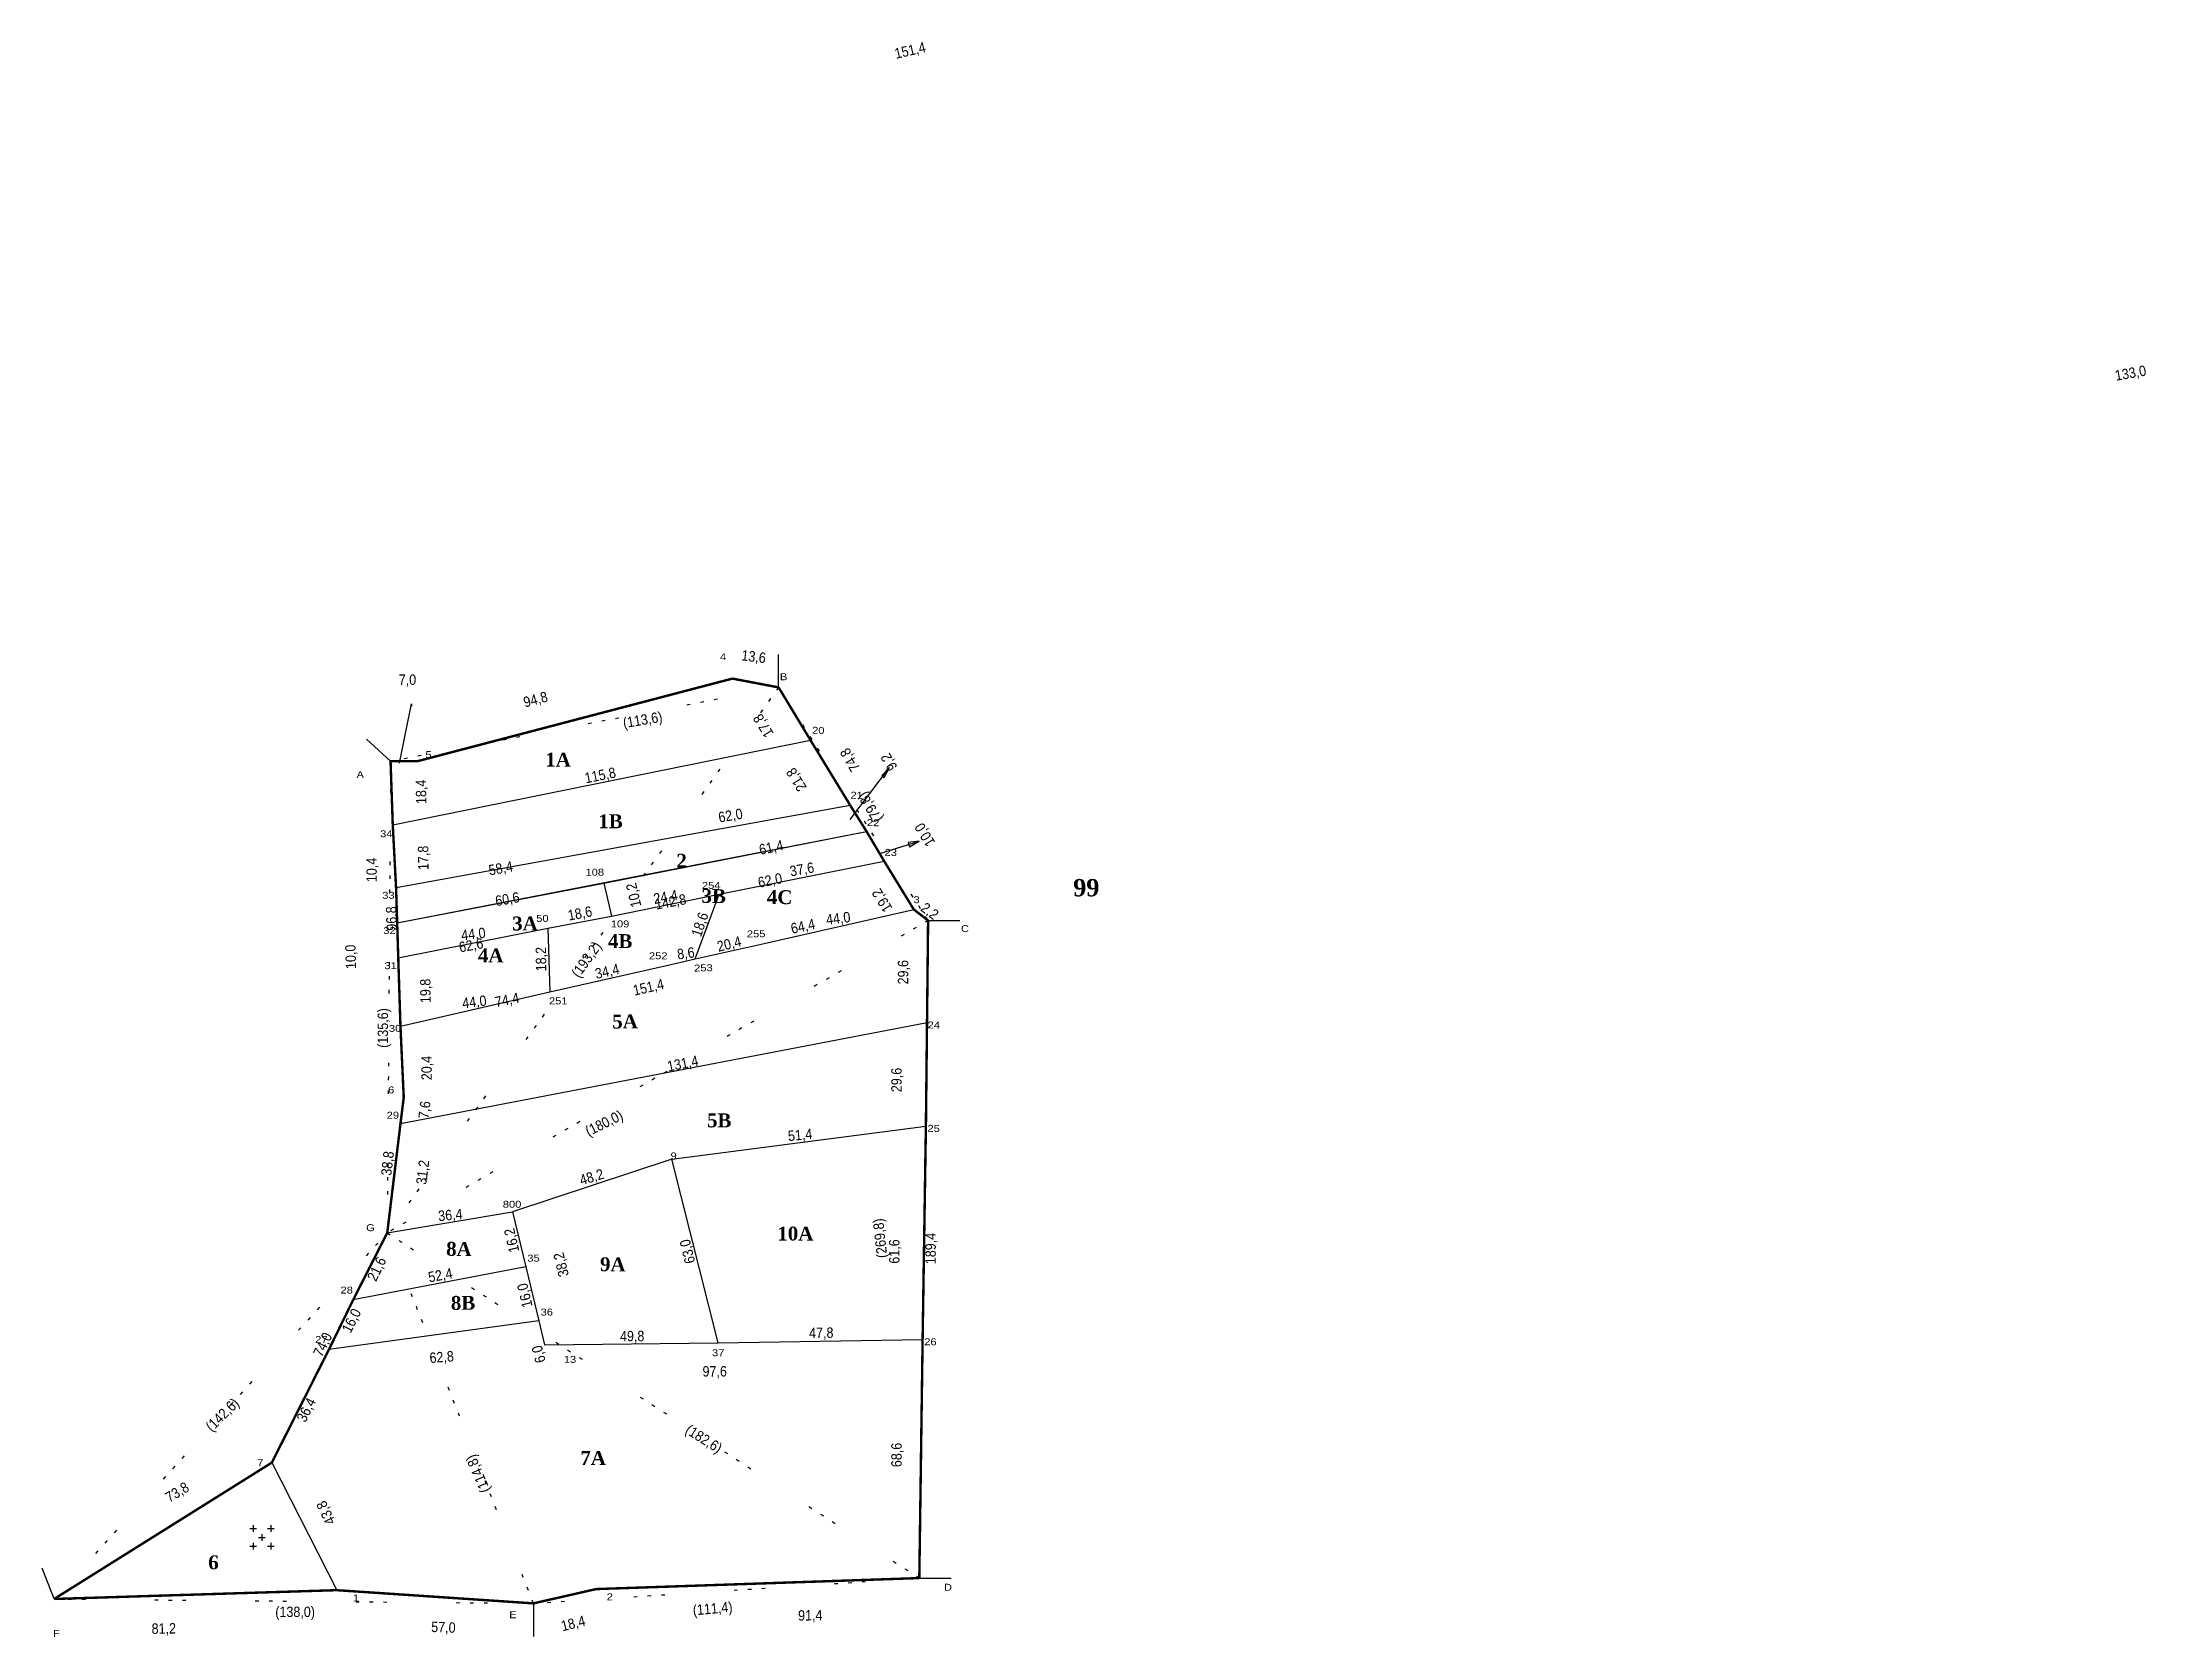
# Model space of a CAD drawing. Header units: metres. Extents: x 173 to 780, y 391 to 851.
import ezdxf
from ezdxf.enums import TextEntityAlignment as Align

# ---------------------------------------------------------------- set-up
doc = ezdxf.new("R2010")
doc.units = ezdxf.units.M
doc.linetypes.add('CHAINLINE', pattern=[29, -10, 1, -3, 1, -3, 1, -10])
for name, color, linetype in [('BLUE_STROKES', 5, 'Continuous'), ('BOUNDARY_DIMENSIONS', 220, 'Continuous'), ('CHAIN_LINES', 251, 'CHAINLINE'), ('CHAINLINE_DIMENSIONS', 251, 'Continuous'), ('DIMENSIONS', 200, 'Continuous'), ('SEPARATION_LINE', 7, 'Continuous'), ('STONES', 7, 'Continuous'), ('SUBDIVISION', 130, 'Continuous'), ('SUBDIVISION_LINES', 3, 'Continuous'), ('SURVEY_NUMBER', 1, 'Continuous')]:
    doc.layers.add(name, color=color, linetype=linetype)
doc.layers.add('BOUNDARY', color=1, linetype='Continuous', lineweight=100)
doc.styles.add('TIMES_NEW_ROMAN', font='timesbd.ttf')

msp = doc.modelspace()

# ---------------------------------------------------------------- linework, layer by layer
at = {"layer": 'BLUE_STROKES'}
for points in [[(233.0607825, 422.6803035), (234.96331949999998, 422.6803035)], [(234.01205099999999, 423.63157199999995), (234.01205099999999, 421.72903499999995)], [(235.59749849999997, 420.14358749999997), (237.50003549999997, 420.14358749999997)], [(236.54876699999997, 421.09485599999994), (236.54876699999997, 419.19231899999994)], [(238.13421449999998, 422.6803035), (240.03675149999998, 422.6803035)], [(239.08548299999998, 423.63157199999995), (239.08548299999998, 421.72903499999995)], [(233.0607825, 417.60687149999995), (234.96331949999998, 417.60687149999995)], [(234.01205099999999, 418.55814), (234.01205099999999, 416.655603)], [(238.13421449999998, 417.60687149999995), (240.03675149999998, 417.60687149999995)], [(239.08548299999998, 418.55814), (239.08548299999998, 416.655603)]]:
    msp.add_lwpolyline(points, dxfattribs=at)
at = {"layer": 'BOUNDARY', "const_width": 0.7}
for points in [[(281.575476, 644.0087745), (372.26307299999996, 667.790487)], [(372.26307299999996, 667.790487), (385.580832, 665.2537709999999)], [(385.580832, 665.2537709999999), (394.77642749999995, 650.033475)], [(394.77642749999995, 650.033475), (406.1916495, 631.3251945)], [(273.6482385, 644.0087745), (281.575476, 644.0087745)], [(274.28241749999995, 625.6175834999999), (273.6482385, 644.0087745)], [(406.1916495, 631.3251945), (410.94799199999994, 623.7150465)], [(275.233686, 607.5434819999999), (274.28241749999995, 625.6175834999999)], [(410.94799199999994, 623.7150465), (416.02142399999997, 615.1536299999999)], [(416.02142399999997, 615.1536299999999), (424.5828405, 601.201692)], [(275.5507755, 597.396618), (275.233686, 607.5434819999999)], [(424.5828405, 601.201692), (428.705004, 598.0307969999999)], [(275.867865, 587.2497539999999), (275.5507755, 597.396618)], [(428.705004, 598.0307969999999), (428.38791449999997, 568.5414734999999)], [(276.50204399999996, 567.590205), (275.867865, 587.2497539999999)], [(277.4533125, 546.9793874999999), (276.50204399999996, 567.590205)], [(428.38791449999997, 568.5414734999999), (428.07082499999996, 538.7350604999999)], [(276.50204399999996, 539.3692394999999), (277.4533125, 546.9793874999999)], [(272.69696999999996, 507.9773789999999), (276.50204399999996, 539.3692394999999)], [(428.07082499999996, 538.7350604999999), (427.11955649999993, 477.21969749999994)], [(262.8671955, 488.63491949999997), (272.69696999999996, 507.9773789999999)], [(255.8912265, 474.365892), (262.8671955, 488.63491949999997)], [(239.40257249999996, 441.70567349999993), (255.8912265, 474.365892)], [(427.11955649999993, 477.21969749999994), (426.16828799999996, 408.411276)], [(176.61885149999998, 402.38657549999994), (239.40257249999996, 441.70567349999993)], [(426.16828799999996, 408.411276), (332.94397499999997, 405.24038099999996)], [(258.11085299999996, 404.92329149999995), (176.61885149999998, 402.38657549999994)], [(314.8698735, 401.11821749999996), (258.11085299999996, 404.92329149999995)], [(332.94397499999997, 405.24038099999996), (314.8698735, 401.11821749999996)]]:
    msp.add_lwpolyline(points, dxfattribs=at)
at = {"layer": 'CHAIN_LINES', "linetype": 'CHAINLINE'}
for points in [[(385.580832, 665.2537709999999), (272.69696999999996, 507.9773789999999)], [(273.6482385, 644.0087745), (385.580832, 665.2537709999999)], [(428.705004, 598.0307969999999), (385.580832, 665.2537709999999)], [(273.6482385, 644.0087745), (272.69696999999996, 507.9773789999999)], [(428.705004, 598.0307969999999), (272.69696999999996, 507.9773789999999)], [(426.16828799999996, 408.411276), (428.705004, 598.0307969999999)], [(272.69696999999996, 507.9773789999999), (176.61885149999998, 402.38657549999994)], [(314.8698735, 401.11821749999996), (272.69696999999996, 507.9773789999999)], [(272.69696999999996, 507.9773789999999), (426.16828799999996, 408.411276)], [(314.8698735, 401.11821749999996), (426.16828799999996, 408.411276)], [(176.61885149999998, 402.38657549999994), (314.8698735, 401.11821749999996)]]:
    msp.add_lwpolyline(points, dxfattribs=at)
at = {"layer": 'SEPARATION_LINE'}
for points in [[(385.580832, 665.2537709999999), (385.580832, 674.766456)], [(273.6482385, 644.0087745), (266.67226949999997, 650.3505644999999)], [(428.705004, 598.0307969999999), (437.90059949999994, 598.0307969999999)], [(176.61885149999998, 402.38657549999994), (173.130867, 411.26508149999995)], [(426.16828799999996, 408.411276), (435.36388349999993, 408.411276)], [(314.8698735, 401.11821749999996), (314.8698735, 391.6055325)]]:
    msp.add_lwpolyline(points, dxfattribs=at)
at = {"layer": 'SUBDIVISION_LINES'}
for points in [[(276.18495449999995, 643.3745954999999), (279.672939, 660.4974285)], [(279.672939, 660.4974285), (279.672939, 659.8632494999999)], [(279.672939, 659.8632494999999), (279.672939, 660.4974285)], [(274.28241749999995, 625.6175834999999), (394.77642749999995, 650.033475)], [(406.1916495, 627.2030309999999), (417.60687149999995, 642.1062374999999)], [(417.60687149999995, 642.1062374999999), (415.38724499999995, 639.8866109999999)], [(415.38724499999995, 639.8866109999999), (416.02142399999997, 639.2524319999999)], [(416.02142399999997, 639.2524319999999), (417.60687149999995, 642.1062374999999)], [(275.233686, 607.5434819999999), (406.1916495, 631.3251945)], [(275.5507755, 597.396618), (410.94799199999994, 623.7150465)], [(335.16360149999997, 608.81184), (410.94799199999994, 623.7150465)], [(414.75306599999993, 617.3732564999999), (426.16828799999996, 620.861241)], [(426.16828799999996, 620.861241), (422.99739299999993, 620.5441514999999)], [(422.99739299999993, 620.5441514999999), (423.31448249999994, 619.2757935)], [(423.31448249999994, 619.2757935), (426.16828799999996, 620.861241)], [(368.457999, 605.640945), (416.02142399999997, 615.1536299999999)], [(275.5507755, 597.396618), (335.16360149999997, 608.81184)], [(335.16360149999997, 608.81184), (337.383228, 599.2991549999999)], [(337.383228, 599.2991549999999), (368.457999, 605.640945)], [(361.48202999999995, 586.9326645), (368.457999, 605.640945)], [(381.4586685, 591.3719175), (424.5828405, 601.201692)], [(275.867865, 587.2497539999999), (318.992037, 595.8111704999999)], [(318.992037, 595.8111704999999), (337.383228, 599.2991549999999)], [(318.992037, 595.8111704999999), (319.62621599999994, 577.4199795)], [(361.48202999999995, 586.9326645), (381.4586685, 591.3719175)], [(319.62621599999994, 577.4199795), (353.23770299999995, 585.0301274999999)], [(353.23770299999995, 585.0301274999999), (361.48202999999995, 586.9326645)], [(276.50204399999996, 567.590205), (319.62621599999994, 577.4199795)], [(428.38791449999997, 568.5414734999999), (276.50204399999996, 539.3692394999999)], [(354.82315049999994, 529.2223755), (428.07082499999996, 538.7350604999999)], [(354.82315049999994, 529.2223755), (308.845173, 514.0020794999999)], [(368.14090949999996, 476.26842899999997), (354.82315049999994, 529.2223755)], [(272.69696999999996, 507.9773789999999), (308.845173, 514.0020794999999)], [(308.845173, 514.0020794999999), (312.650247, 498.14760449999994)], [(312.650247, 498.14760449999994), (262.8671955, 488.63491949999997)], [(312.650247, 498.14760449999994), (316.45532099999997, 482.610219)], [(316.45532099999997, 482.610219), (255.8912265, 474.365892)], [(316.45532099999997, 482.610219), (318.04076849999996, 475.63424999999995)], [(318.04076849999996, 475.63424999999995), (368.14090949999996, 476.26842899999997)], [(368.14090949999996, 476.26842899999997), (427.11955649999993, 477.21969749999994)], [(239.40257249999996, 441.70567349999993), (258.11085299999996, 404.92329149999995)]]:
    msp.add_lwpolyline(points, dxfattribs=at)

# ---------------------------------------------------------------- texts
at = {"layer": 'BOUNDARY_DIMENSIONS', "width": 0.9}
for s, rotation, p in [('151,4', 12.907408671265838, (423.5047284585571, 848.9643260709228)), ('133,0', 9.865806943084369, (775.5422755702514, 755.9143890715942)), ('13,6', -6.923448914810532, (378.3971600877685, 674.1402119789428)), ('94,8', 15.018360631150669, (315.4612423209228, 661.7927654284057)), ('74,8', 120.03328043599512, (406.1551873040771, 644.303665412567)), ('9,2', 119.35775354279127, (417.4071035667114, 643.70594860849)), ('10,0', 122.0053832080835, (427.7458005210571, 622.7431664083557)), ('10,4', 90, (268.18003162078855, 612.6105853704528)), ('96,8', 91.569354804749, (273.8844686292114, 598.5920516081543)), ('2,2', -36.86989764584402, (429.1964888542785, 600.7672809332885)), ('10,0', 91.569354804749, (262.13948051651, 587.5478189041443)), ('38,8', 83.6598082540901, (272.7603820939178, 527.9936536875)), ('189,4', 90, (429.4137137412414, 503.44615765869133)), ('74,0', 63.758650347842234, (254.06479756022642, 475.75000392453)), ('73,8', 31.48746936421399, (212.08371733776855, 433.20291778335564)), ('81,2', 0.9093804491991414, (208.24694212921142, 393.8806651453857)), ('57,0', -2.2776089583340786, (288.89548439799495, 394.2341781340942)), ('18,4', 14.036243467926477, (326.31363239378356, 395.3598613419799)), ('91,4', 0.914216760448994, (394.71935371243285, 397.68570043817135))]:
    msp.add_text(s, height=3, rotation=rotation, dxfattribs=at).set_placement(p, align=Align.MIDDLE_CENTER)
msp.add_text('7,0', height=3, dxfattribs=at).set_placement((278.5266635540771, 667.4845064705199), align=Align.MIDDLE_CENTER)
at = {"layer": 'CHAINLINE_DIMENSIONS', "width": 0.9}
for s, rotation, p in [('(113,6)', 9.462322208025617, (346.3568763328857, 655.9059400259399)), ('(79,8)', 122.0053832080835, (411.96426926651, 630.6640559252014)), ('(193,2)', 54.46232220802562, (330.1091940958557, 586.8137559375)), ('(135,6)', 90, (271.4270250042114, 567.0321243834228)), ('(180,0)', 26.56505117707799, (335.22861026651, 539.6308422082213)), ('(269,8)', 96.3401917459099, (414.8307513792114, 506.39193149999994)), ('(142,6)', 45, (225.11134641256712, 455.52600697119135)), ('(182,6)', -32.005383208083494, (364.0155720084228, 448.5944351460571)), ('(114,8)', 113.1985905136482, (298.8267298604278, 438.46976973348995)), ('(111,4)', 5.194428907734806, (366.54435302947996, 399.6437048763427))]:
    msp.add_text(s, height=3, rotation=rotation, dxfattribs=at).set_placement(p, align=Align.MIDDLE_CENTER)
msp.add_text('(138,0)', height=3, dxfattribs=at).set_placement((246.1201127833557, 398.68299181604), align=Align.MIDDLE_CENTER)
at = {"layer": 'DIMENSIONS', "width": 0.9}
for s, rotation, p in [('17,8', 121.92087621993316, (381.14316599578854, 654.1857914199828)), ('18,4', 90.78482460299188, (282.44905912078855, 635.1239398704528)), ('115,8', 11.309932474020213, (334.133060625, 639.9294018254699)), ('21,8', 121.75948008481282, (390.68913920013426, 638.6150790084228)), ('62,0', 9.593134262730338, (371.6954704086914, 628.3334558416442)), ('17,8', 90.78482460299188, (283.06738751651, 616.0874608999328)), ('61,4', 11.55100726252528, (383.44206487078856, 619.1283383669128)), ('58,4', 10.08059798754232, (305.4380478707885, 613.1052248627013)), ('37,6', 9.958070598460983, (392.31265524545285, 612.8023989711913)), ('10,2', 103.0552472237966, (343.7567192085571, 605.3333774747314)), ('24,4', 9.865806943084369, (352.96977166223144, 604.8561562289428)), ('62,0', 11.309932474020213, (383.1075377707214, 609.6346779627685)), ('19,2', 121.6607510966366, (415.40785659164425, 603.8018297707214)), ('60,6', 10.054335599994348, (307.34533618135066, 604.2283058584899)), ('18,6', 10.724448537471181, (328.27960084130854, 600.1124709880371)), ('142,8', 10.304846468766033, (354.4363105997314, 603.441910738037)), ('44,0', 6.211822029009156, (297.5329992814178, 594.1575402419128)), ('18,6', 71.31264849478883, (362.86770956671137, 596.8892631878356)), ('64,4', 11.976132444203357, (392.59008920434565, 596.3866887166442)), ('44,0', 6.826862338473695, (402.7718477580871, 598.6792589620972)), ('62,6', 10.37584492005105, (296.87820868977354, 590.9200494796142)), ('18,2', 90.77422016492807, (317.02607822927854, 586.8898543209228)), ('8,6', 7.319019375590434, (358.82323144592283, 588.5973843749999)), ('20,4', 14.036243467926477, (371.3102175042114, 591.2926451249999)), ('34,4', 12.66981426494965, (336.1323076000671, 583.3860192166443)), ('29,6', 90, (421.48010890447995, 583.1180685252685)), ('19,8', 90.77422016492807, (283.70156651650996, 577.7196313999328)), ('74,4', 11.225797762814395, (307.25338719364925, 575.1527818335571)), ('151,4', 12.907408671265838, (348.0374274585571, 578.8040720709228)), ('44,0', 6.826862338473695, (297.81522325808714, 574.5804569620971)), ('20,4', 90, (284.0376709355621, 555.4948391829528)), ('131,4', 10.954062643398334, (357.9322107250671, 556.8059880084228)), ('29,6', 90, (419.57757190447995, 552.0432975252685)), ('7,6', 83.33334010909864, (283.4352028209228, 543.4501798167114)), ('51,4', 5.527540151656172, (391.7815148500671, 536.2126081084899)), ('31,2', 82.67359333983046, (282.90408177914424, 525.4331521042785)), ('48,2', 16.87143238432718, (331.65024442098996, 524.0886957208556)), ('36,4', 5.053826050064366, (290.8963183688507, 513.1396053497314)), ('16,2', 102.87500155961247, (308.57406767065424, 505.7752094536743)), ('63,0', 103.67130713219584, (359.2703191253357, 502.57735487887567)), ('61,6', 90, (418.94339290447994, 502.57574852947994)), ('21,6', 64.13364320590549, (269.6386452561493, 497.54830070013423)), ('52,4', 10.520784313874362, (288.0060506729278, 495.7726072415771)), ('38,2', 103.43102887068166, (322.83674718749995, 498.77862886202996)), ('16,0', 103.650419134757, (312.36645538114925, 489.9080384873657)), ('16,0', 63.43494882292201, (262.3630243562164, 482.6593771622314)), ('49,8', 0.590657214646671, (343.3476807208557, 478.1931645874328)), ('47,8', 0.8680514497455425, (397.88707472085565, 479.15395506216424)), ('62,8', 4.484606009544625, (288.3913132542114, 472.17163807900994)), ('6,0', 104.40002130679106, (316.35226304177854, 472.95009822052)), ('36,4', 63.09390654406316, (249.34174326457213, 456.9275564957885)), ('68,6', 90, (419.57757190447995, 443.9141910294799)), ('43,8', 115.58851314131643, (254.95264428950497, 427.19248089184566))]:
    msp.add_text(s, height=3, rotation=rotation, dxfattribs=at).set_placement(p, align=Align.MIDDLE_CENTER)
msp.add_text('97,6', height=3, dxfattribs=at).set_placement((367.14685017453, 468.03679796630854), align=Align.MIDDLE_CENTER)
at = {"layer": 'STONES', "width": 1.2}
for s, p in [('4', (369.5725732373657, 674.1053367788086)), ('B', (387.02993333743285, 668.3136924164428)), ('5', (284.5910002415771, 645.8669143251342)), ('21', (408.1005151295471, 634.1694780252685)), ('34', (272.43378029598995, 623.0539079252013)), ('254', (366.14481716290277, 608.1507014252013)), ('33', (273.0378354064178, 605.2968959252014)), ('3', (425.38506687112425, 604.0285379252014)), ('50', (317.4509866748657, 598.6380164252014)), ('109', (339.85493523349, 597.0525689252014)), ('252', (350.8706213669128, 587.8569734252013)), ('31', (273.6577507979278, 585.0031679252014)), ('9', (355.3035457373657, 530.1466844252013)), ('800', (308.7024788542785, 516.1947464252014)), ('35', (314.88413710848994, 500.6573609252014)), ('28', (261.00113037272644, 491.46176542520135)), ('36', (318.72092199385065, 485.11997542520135)), ('7', (236.08422236691283, 441.67871392520135)), ('D', (434.42687860849, 405.7635864164428)), ('1', (263.6979684417114, 402.67672477880853)), ('2', (336.8901561499328, 403.0112325252685)), ('E', (308.94822128141783, 397.83634891644283)), ('F', (177.27680640641782, 392.44582741644285))]:
    msp.add_text(s, height=2, dxfattribs=at).set_placement(p, align=Align.MIDDLE_CENTER)
for s, rotation, p in [('20', -0.9963478965049255, (397.0341031917114, 652.8603015715942)), ('A', -0.6095065766751959, (264.9045013435821, 640.0927269164428)), ('22', -0.9710219310791666, (412.8473550084228, 626.2422405252685)), ('108', 0.351503439873352, (332.5650507250671, 611.9557754252014)), ('23', -1.5343414997007685, (417.94457259164426, 617.6633864252013)), ('32', 0.5256346064576132, (273.331149, 595.1500319252013)), ('255', 0.6780249107513011, (379.1058504754028, 594.1987634252014)), ('C', -0.8550973962667232, (439.32750224999995, 595.6970229248657)), ('253', 1.3478872801985984, (363.89507645013424, 584.3689889252014)), ('251', 0.3390243244514502, (322.0249988416443, 574.8563039252014)), ('30', 0.48969559312922417, (274.95781968328856, 566.9290664252013)), ('24', -0.4982116126136419, (430.3411773044128, 567.8977725252685)), ('9', -180, (273.83056883322143, 549.1720544252014)), ('29', 0.5208563745019584, (274.3157153811493, 541.8789959252014)), ('25', -1.548157698977968, (430.3015411169128, 538.0739219252014)), ('G', -0.7848246029918882, (267.8581811334228, 509.44867892486565)), ('27', -0.5115558665870411, (253.68587328529355, 477.2101755252685)), ('37', -0.5305013166738103, (368.1583471000671, 473.38766392520137)), ('26', -0.5070290609147755, (429.3819931790771, 476.5585589252014)), ('13', -0.5509039792185729, (325.40042276229855, 471.48512692520137))]:
    msp.add_text(s, height=2, rotation=rotation, dxfattribs=at).set_placement(p, align=Align.MIDDLE_CENTER)
at = {"layer": 'SUBDIVISION', "style": 'TIMES_NEW_ROMAN'}
for s, rotation, p in [('1A', -0.4583564580004315, (321.9695023730621, 644.4146583497313)), ('3B', -1.0139787227853019, (366.8646165210571, 605.0971279919128)), ('4C', -0.4620527214307649, (385.89157351684565, 604.7800384919128)), ('4A', -0.8615257345672584, (302.5414321917114, 587.9727273497314)), ('5A', 0.8680514497455425, (341.26598737921137, 568.9283327538757)), ('8A', -0.8951737102110744, (293.3727865897064, 503.31139849191277)), ('9A', -0.9022211615301559, (337.75741064117426, 498.8721454919128)), ('8B', 0.48554583000813367, (294.5555339083557, 487.7740129919128)), ('9', -180, (222.56353111885068, 412.9408716383056))]:
    msp.add_text(s, height=4, rotation=rotation, dxfattribs=at).set_placement(p, align=Align.MIDDLE_CENTER)
for s, p in [('1B', (337.1041876917114, 626.6576463497314)), ('2', (357.5960966292114, 615.2630165877684)), ('3A', (312.4108428792114, 597.1698904919128)), ('4B', (339.8723728335571, 592.0948908497314)), ('5B', (368.4500640210571, 540.3902777538757)), ('10A', (390.4180338707885, 507.7506514919128)), ('7A', (332.0767398623657, 443.0628258497314))]:
    msp.add_text(s, height=4, dxfattribs=at).set_placement(p, align=Align.MIDDLE_CENTER)
at = {"layer": 'SURVEY_NUMBER', "style": 'TIMES_NEW_ROMAN'}
msp.add_text('99', height=5, dxfattribs=at).set_placement((474.3365712851257, 607.5014846724242), align=Align.MIDDLE_CENTER)

doc.saveas('drawing.dxf')
